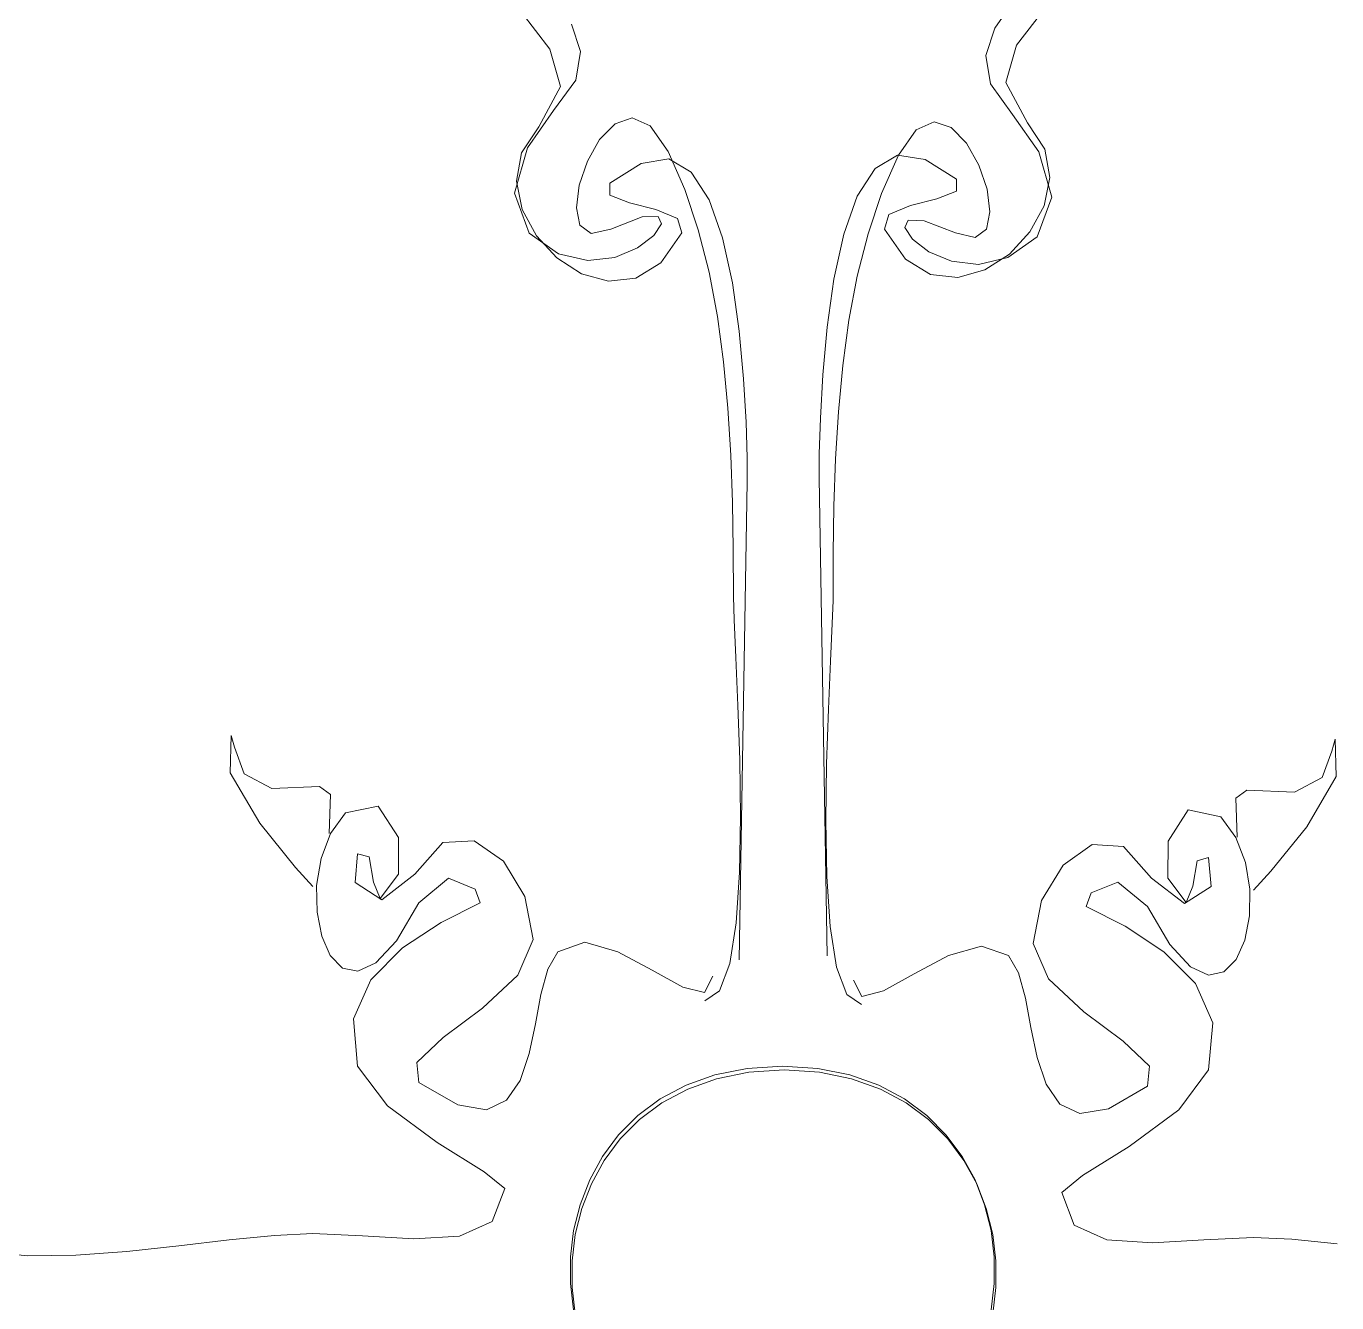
# Model space of a CAD drawing. Header units: centimetres. Extents: x 134057 to 145613, y 5028 to 39996.
# Drawn here: x 134650.4 to 134701.4, y 14495 to 14544.7 of the extents above; entities that cross this region are included whole.
import ezdxf

# ---------------------------------------------------------------- set-up
doc = ezdxf.new("R2010")
doc.units = ezdxf.units.CM
doc.layers.add('0.1', color=253, linetype='Continuous', lineweight=9)

msp = doc.modelspace()

# ---------------------------------------------------------------- linework, layer by layer
at = {"layer": '0.1', "linetype": 'Continuous', "lineweight": 13}
for p, q in [((134688.871, 14545.743), (134688.115, 14544.673)), ((134688.871, 14545.743), (134688.115, 14544.673)), ((134670.786, 14543.855), (134669.676, 14545.305)), ((134670.786, 14543.855), (134669.676, 14545.305)), ((134688.965, 14544.004), (134690.076, 14545.455)), ((134688.965, 14544.004), (134690.076, 14545.455)), ((134671.636, 14544.823), (134671.991, 14543.758)), ((134671.636, 14544.823), (134671.991, 14543.758)), ((134688.115, 14544.673), (134687.76, 14543.609)), ((134688.115, 14544.673), (134687.76, 14543.609)), ((134671.211, 14542.404), (134670.786, 14543.855)), ((134671.211, 14542.404), (134670.786, 14543.855)), ((134671.991, 14543.758), (134671.806, 14542.653)), ((134671.991, 14543.758), (134671.806, 14542.653)), ((134687.76, 14543.609), (134687.946, 14542.504)), ((134687.76, 14543.609), (134687.946, 14542.504)), ((134688.54, 14542.554), (134688.965, 14544.004)), ((134688.54, 14542.554), (134688.965, 14544.004)), ((134671.806, 14542.653), (134670.94, 14541.461)), ((134671.806, 14542.653), (134670.94, 14541.461)), ((134689.383, 14540.984), (134688.54, 14542.554)), ((134689.383, 14540.984), (134688.54, 14542.554)), ((134670.369, 14540.834), (134671.211, 14542.404)), ((134670.369, 14540.834), (134671.211, 14542.404)), ((134687.946, 14542.504), (134688.811, 14541.311)), ((134687.946, 14542.504), (134688.811, 14541.311)), ((134670.94, 14541.461), (134669.916, 14540.012)), ((134670.94, 14541.461), (134669.916, 14540.012)), ((134673.329, 14540.951), (134674.001, 14541.174)), ((134673.329, 14540.951), (134674.001, 14541.174)), ((134674.001, 14541.174), (134674.703, 14540.864)), ((134674.001, 14541.174), (134674.703, 14540.864)), ((134685.751, 14541.025), (134685.049, 14540.714)), ((134685.751, 14541.025), (134685.049, 14540.714)), ((134686.423, 14540.801), (134685.751, 14541.025)), ((134686.423, 14540.801), (134685.751, 14541.025)), ((134688.811, 14541.311), (134689.836, 14539.862)), ((134688.811, 14541.311), (134689.836, 14539.862)), ((134669.688, 14539.812), (134670.369, 14540.834)), ((134669.688, 14539.812), (134670.369, 14540.834)), ((134672.731, 14540.341), (134673.329, 14540.951)), ((134672.731, 14540.341), (134673.329, 14540.951)), ((134674.703, 14540.864), (134675.392, 14539.871)), ((134674.703, 14540.864), (134675.392, 14539.871)), ((134685.049, 14540.714), (134684.36, 14539.721)), ((134685.049, 14540.714), (134684.36, 14539.721)), ((134687.02, 14540.192), (134686.423, 14540.801)), ((134687.02, 14540.192), (134686.423, 14540.801)), ((134690.064, 14539.962), (134689.383, 14540.984)), ((134690.064, 14539.962), (134689.383, 14540.984)), ((134669.916, 14540.012), (134669.421, 14538.246)), ((134669.916, 14540.012), (134669.421, 14538.246)), ((134672.252, 14539.493), (134672.731, 14540.341)), ((134672.252, 14539.493), (134672.731, 14540.341)), ((134687.5, 14539.343), (134687.02, 14540.192)), ((134687.5, 14539.343), (134687.02, 14540.192)), ((134669.498, 14538.71), (134669.688, 14539.812)), ((134669.498, 14538.71), (134669.688, 14539.812)), ((134671.935, 14538.554), (134672.252, 14539.493)), ((134671.935, 14538.554), (134672.252, 14539.493)), ((134675.425, 14539.58), (134674.344, 14539.403)), ((134675.425, 14539.58), (134674.344, 14539.403)), ((134675.392, 14539.871), (134676.043, 14538.39)), ((134675.392, 14539.871), (134676.043, 14538.39)), ((134676.3, 14539.06), (134675.425, 14539.58)), ((134676.3, 14539.06), (134675.425, 14539.58)), ((134683.452, 14539.209), (134684.326, 14539.729)), ((134683.452, 14539.209), (134684.326, 14539.729)), ((134684.36, 14539.721), (134683.709, 14538.24)), ((134684.36, 14539.721), (134683.709, 14538.24)), ((134684.326, 14539.729), (134685.408, 14539.553)), ((134684.326, 14539.729), (134685.408, 14539.553)), ((134685.408, 14539.553), (134686.626, 14538.79)), ((134685.408, 14539.553), (134686.626, 14538.79)), ((134689.836, 14539.862), (134690.33, 14538.096)), ((134689.836, 14539.862), (134690.33, 14538.096)), ((134690.254, 14538.86), (134690.064, 14539.962)), ((134690.254, 14538.86), (134690.064, 14539.962)), ((134674.344, 14539.403), (134673.126, 14538.64)), ((134674.344, 14539.403), (134673.126, 14538.64)), ((134676.989, 14537.987), (134676.3, 14539.06)), ((134676.989, 14537.987), (134676.3, 14539.06)), ((134682.762, 14538.136), (134683.452, 14539.209)), ((134682.762, 14538.136), (134683.452, 14539.209)), ((134687.817, 14538.405), (134687.5, 14539.343)), ((134687.817, 14538.405), (134687.5, 14539.343)), ((134669.718, 14537.607), (134669.498, 14538.71)), ((134669.718, 14537.607), (134669.498, 14538.71)), ((134671.824, 14537.673), (134671.935, 14538.554)), ((134671.824, 14537.673), (134671.935, 14538.554)), ((134673.126, 14538.64), (134673.131, 14538.172)), ((134673.126, 14538.64), (134673.131, 14538.172)), ((134686.626, 14538.79), (134686.621, 14538.322)), ((134686.626, 14538.79), (134686.621, 14538.322)), ((134690.034, 14537.757), (134690.254, 14538.86)), ((134690.034, 14537.757), (134690.254, 14538.86)), ((134669.421, 14538.246), (134669.987, 14536.691)), ((134669.421, 14538.246), (134669.987, 14536.691)), ((134673.131, 14538.172), (134673.887, 14537.873)), ((134673.131, 14538.172), (134673.887, 14537.873)), ((134676.043, 14538.39), (134676.572, 14536.817)), ((134676.043, 14538.39), (134676.572, 14536.817)), ((134677.516, 14536.503), (134676.989, 14537.987)), ((134677.516, 14536.503), (134676.989, 14537.987)), ((134682.236, 14536.653), (134682.762, 14538.136)), ((134682.236, 14536.653), (134682.762, 14538.136)), ((134683.709, 14538.24), (134683.179, 14536.667)), ((134683.709, 14538.24), (134683.179, 14536.667)), ((134685.865, 14538.023), (134684.831, 14537.763)), ((134685.865, 14538.023), (134684.831, 14537.763)), ((134686.621, 14538.322), (134685.865, 14538.023)), ((134686.621, 14538.322), (134685.865, 14538.023)), ((134687.928, 14537.523), (134687.817, 14538.405)), ((134687.928, 14537.523), (134687.817, 14538.405)), ((134690.33, 14538.096), (134689.765, 14536.541)), ((134690.33, 14538.096), (134689.765, 14536.541)), ((134670.267, 14536.586), (134669.718, 14537.607)), ((134670.267, 14536.586), (134669.718, 14537.607)), ((134671.963, 14536.996), (134671.824, 14537.673)), ((134671.963, 14536.996), (134671.824, 14537.673)), ((134673.887, 14537.873), (134674.921, 14537.613)), ((134673.887, 14537.873), (134674.921, 14537.613)), ((134674.921, 14537.613), (134675.761, 14537.265)), ((134674.921, 14537.613), (134675.761, 14537.265)), ((134684.831, 14537.763), (134683.991, 14537.415)), ((134684.831, 14537.763), (134683.991, 14537.415)), ((134687.789, 14536.847), (134687.928, 14537.523)), ((134687.789, 14536.847), (134687.928, 14537.523)), ((134689.484, 14536.736), (134690.034, 14537.757)), ((134689.484, 14536.736), (134690.034, 14537.757)), ((134672.396, 14536.673), (134671.963, 14536.996)), ((134672.396, 14536.673), (134671.963, 14536.996)), ((134674.381, 14537.321), (134673.166, 14536.85)), ((134674.381, 14537.321), (134673.166, 14536.85)), ((134675.009, 14537.343), (134674.381, 14537.321)), ((134675.009, 14537.343), (134674.381, 14537.321)), ((134674.837, 14536.601), (134675.133, 14537.056)), ((134674.837, 14536.601), (134675.133, 14537.056)), ((134675.133, 14537.056), (134675.009, 14537.343)), ((134675.133, 14537.056), (134675.009, 14537.343)), ((134675.761, 14537.265), (134675.934, 14536.7)), ((134675.761, 14537.265), (134675.934, 14536.7)), ((134683.991, 14537.415), (134683.818, 14536.85)), ((134683.991, 14537.415), (134683.818, 14536.85)), ((134684.619, 14536.906), (134684.743, 14537.193)), ((134684.619, 14536.906), (134684.743, 14537.193)), ((134684.743, 14537.193), (134685.37, 14537.171)), ((134684.743, 14537.193), (134685.37, 14537.171)), ((134685.37, 14537.171), (134686.585, 14536.7)), ((134685.37, 14537.171), (134686.585, 14536.7)), ((134669.987, 14536.691), (134671.127, 14535.89)), ((134669.987, 14536.691), (134671.127, 14535.89)), ((134671.065, 14535.727), (134670.267, 14536.586)), ((134671.065, 14535.727), (134670.267, 14536.586)), ((134673.166, 14536.85), (134672.396, 14536.673)), ((134673.166, 14536.85), (134672.396, 14536.673)), ((134674.204, 14536.116), (134674.837, 14536.601)), ((134674.204, 14536.116), (134674.837, 14536.601)), ((134675.934, 14536.7), (134675.112, 14535.533)), ((134675.934, 14536.7), (134675.112, 14535.533)), ((134676.572, 14536.817), (134676.993, 14535.166)), ((134676.572, 14536.817), (134676.993, 14535.166)), ((134677.901, 14534.753), (134677.516, 14536.503)), ((134677.901, 14534.753), (134677.516, 14536.503)), ((134681.851, 14534.903), (134682.236, 14536.653)), ((134681.851, 14534.903), (134682.236, 14536.653)), ((134683.179, 14536.667), (134682.759, 14535.016)), ((134683.179, 14536.667), (134682.759, 14535.016)), ((134683.818, 14536.85), (134684.639, 14535.682)), ((134683.818, 14536.85), (134684.639, 14535.682)), ((134684.915, 14536.451), (134684.619, 14536.906)), ((134684.915, 14536.451), (134684.619, 14536.906)), ((134685.547, 14535.966), (134684.915, 14536.451)), ((134685.547, 14535.966), (134684.915, 14536.451)), ((134686.585, 14536.7), (134687.356, 14536.523)), ((134686.585, 14536.7), (134687.356, 14536.523)), ((134687.356, 14536.523), (134687.789, 14536.847)), ((134687.356, 14536.523), (134687.789, 14536.847)), ((134689.765, 14536.541), (134688.625, 14535.741)), ((134689.765, 14536.541), (134688.625, 14535.741)), ((134688.687, 14535.876), (134689.484, 14536.736)), ((134688.687, 14535.876), (134689.484, 14536.736)), ((134673.319, 14535.743), (134674.204, 14536.116)), ((134673.319, 14535.743), (134674.204, 14536.116)), ((134686.432, 14535.593), (134685.547, 14535.966)), ((134686.432, 14535.593), (134685.547, 14535.966)), ((134672.029, 14535.111), (134671.065, 14535.727)), ((134672.029, 14535.111), (134671.065, 14535.727)), ((134671.127, 14535.89), (134672.266, 14535.621)), ((134671.127, 14535.89), (134672.266, 14535.621)), ((134672.266, 14535.621), (134673.319, 14535.743)), ((134672.266, 14535.621), (134673.319, 14535.743)), ((134675.112, 14535.533), (134674.134, 14534.932)), ((134675.112, 14535.533), (134674.134, 14534.932)), ((134684.639, 14535.682), (134685.618, 14535.082)), ((134684.639, 14535.682), (134685.618, 14535.082)), ((134687.486, 14535.471), (134686.432, 14535.593)), ((134687.486, 14535.471), (134686.432, 14535.593)), ((134688.625, 14535.741), (134687.486, 14535.471)), ((134688.625, 14535.741), (134687.486, 14535.471)), ((134687.723, 14535.26), (134688.687, 14535.876)), ((134687.723, 14535.26), (134688.687, 14535.876)), ((134673.079, 14534.819), (134672.029, 14535.111)), ((134673.079, 14534.819), (134672.029, 14535.111)), ((134674.134, 14534.932), (134673.079, 14534.819)), ((134674.134, 14534.932), (134673.079, 14534.819)), ((134676.993, 14535.166), (134677.318, 14533.45)), ((134676.993, 14535.166), (134677.318, 14533.45)), ((134681.585, 14533.028), (134681.851, 14534.903)), ((134681.585, 14533.028), (134681.851, 14534.903)), ((134682.759, 14535.016), (134682.434, 14533.301)), ((134682.759, 14535.016), (134682.434, 14533.301)), ((134685.618, 14535.082), (134686.673, 14534.968)), ((134685.618, 14535.082), (134686.673, 14534.968)), ((134686.673, 14534.968), (134687.723, 14535.26)), ((134686.673, 14534.968), (134687.723, 14535.26)), ((134678.167, 14532.878), (134677.901, 14534.753)), ((134678.167, 14532.878), (134677.901, 14534.753)), ((134677.318, 14533.45), (134677.558, 14531.683)), ((134677.318, 14533.45), (134677.558, 14531.683)), ((134678.336, 14531.023), (134678.167, 14532.878)), ((134678.336, 14531.023), (134678.167, 14532.878)), ((134681.416, 14531.173), (134681.585, 14533.028)), ((134681.416, 14531.173), (134681.585, 14533.028)), ((134682.434, 14533.301), (134682.194, 14531.533)), ((134682.434, 14533.301), (134682.194, 14531.533)), ((134677.558, 14531.683), (134677.727, 14529.878)), ((134677.558, 14531.683), (134677.727, 14529.878)), ((134682.194, 14531.533), (134682.024, 14529.728)), ((134682.194, 14531.533), (134682.024, 14529.728)), ((134678.429, 14529.33), (134678.336, 14531.023)), ((134678.429, 14529.33), (134678.336, 14531.023)), ((134681.323, 14529.48), (134681.416, 14531.173)), ((134681.323, 14529.48), (134681.416, 14531.173)), ((134677.727, 14529.878), (134677.837, 14528.047)), ((134677.727, 14529.878), (134677.837, 14528.047)), ((134678.469, 14527.942), (134678.429, 14529.33)), ((134678.469, 14527.942), (134678.429, 14529.33)), ((134681.283, 14528.092), (134681.323, 14529.48)), ((134681.283, 14528.092), (134681.323, 14529.48)), ((134682.024, 14529.728), (134681.915, 14527.898)), ((134682.024, 14529.728), (134681.915, 14527.898)), ((134677.837, 14528.047), (134677.9, 14526.206)), ((134677.837, 14528.047), (134677.9, 14526.206)), ((134678.477, 14527.002), (134678.469, 14527.942)), ((134678.477, 14527.002), (134678.469, 14527.942)), ((134681.274, 14527.152), (134681.283, 14528.092)), ((134681.274, 14527.152), (134681.283, 14528.092)), ((134681.915, 14527.898), (134681.852, 14526.056)), ((134681.915, 14527.898), (134681.852, 14526.056)), ((134678.159, 14508.401), (134678.477, 14527.002)), ((134678.159, 14508.401), (134678.477, 14527.002)), ((134681.592, 14508.551), (134681.274, 14527.152)), ((134681.592, 14508.551), (134681.274, 14527.152)), ((134677.9, 14526.206), (134677.929, 14524.366)), ((134677.9, 14526.206), (134677.929, 14524.366)), ((134681.852, 14526.056), (134681.823, 14524.216)), ((134681.852, 14526.056), (134681.823, 14524.216)), ((134677.929, 14524.366), (134677.936, 14522.541)), ((134677.929, 14524.366), (134677.936, 14522.541)), ((134681.823, 14524.216), (134681.816, 14522.392)), ((134681.823, 14524.216), (134681.816, 14522.392)), ((134677.936, 14522.541), (134677.965, 14521.637)), ((134677.936, 14522.541), (134677.965, 14521.637)), ((134681.816, 14522.392), (134681.787, 14521.488)), ((134681.816, 14522.392), (134681.787, 14521.488)), ((134677.965, 14521.637), (134678.034, 14520.172)), ((134677.965, 14521.637), (134678.034, 14520.172)), ((134681.787, 14521.488), (134681.718, 14520.022)), ((134681.787, 14521.488), (134681.718, 14520.022)), ((134678.034, 14520.172), (134678.116, 14518.3)), ((134678.034, 14520.172), (134678.116, 14518.3)), ((134681.718, 14520.022), (134681.636, 14518.151)), ((134681.718, 14520.022), (134681.636, 14518.151)), ((134678.116, 14518.3), (134678.185, 14516.177)), ((134678.116, 14518.3), (134678.185, 14516.177)), ((134681.636, 14518.151), (134681.567, 14516.027)), ((134681.636, 14518.151), (134681.567, 14516.027)), ((134658.341, 14515.68), (134658.381, 14517.136)), ((134658.341, 14515.68), (134658.381, 14517.136)), ((134658.381, 14517.136), (134658.51, 14516.671)), ((134658.381, 14517.136), (134658.51, 14516.671)), ((134658.51, 14516.671), (134658.887, 14515.64)), ((134658.51, 14516.671), (134658.887, 14515.64)), ((134701.241, 14516.521), (134700.865, 14515.491)), ((134701.241, 14516.521), (134700.865, 14515.491)), ((134701.371, 14516.986), (134701.241, 14516.521)), ((134701.371, 14516.986), (134701.241, 14516.521)), ((134701.411, 14515.531), (134701.371, 14516.986)), ((134701.411, 14515.531), (134701.371, 14516.986)), ((134678.185, 14516.177), (134678.214, 14513.956)), ((134678.185, 14516.177), (134678.214, 14513.956)), ((134681.567, 14516.027), (134681.538, 14513.807)), ((134681.567, 14516.027), (134681.538, 14513.807)), ((134659.494, 14513.718), (134658.341, 14515.68)), ((134659.494, 14513.718), (134658.341, 14515.68)), ((134658.887, 14515.64), (134659.971, 14515.069)), ((134658.887, 14515.64), (134659.971, 14515.069)), ((134700.865, 14515.491), (134699.781, 14514.92)), ((134700.865, 14515.491), (134699.781, 14514.92)), ((134700.258, 14513.568), (134701.411, 14515.531)), ((134700.258, 14513.568), (134701.411, 14515.531)), ((134659.971, 14515.069), (134661.819, 14515.146)), ((134659.971, 14515.069), (134661.819, 14515.146)), ((134661.819, 14515.146), (134662.255, 14514.834)), ((134661.819, 14515.146), (134662.255, 14514.834)), ((134697.932, 14514.996), (134697.496, 14514.684)), ((134697.932, 14514.996), (134697.496, 14514.684)), ((134699.781, 14514.92), (134697.932, 14514.996)), ((134699.781, 14514.92), (134697.932, 14514.996)), ((134662.255, 14514.834), (134662.196, 14513.32)), ((134662.255, 14514.834), (134662.196, 14513.32)), ((134697.496, 14514.684), (134697.555, 14513.171)), ((134697.496, 14514.684), (134697.555, 14513.171)), ((134662.25, 14513.31), (134662.832, 14514.115)), ((134662.25, 14513.31), (134662.832, 14514.115)), ((134662.832, 14514.115), (134664.11, 14514.38)), ((134662.832, 14514.115), (134664.11, 14514.38)), ((134664.11, 14514.38), (134664.893, 14513.161)), ((134664.11, 14514.38), (134664.893, 14513.161)), ((134678.214, 14513.956), (134678.176, 14511.793)), ((134678.214, 14513.956), (134678.176, 14511.793)), ((134695.642, 14514.231), (134694.859, 14513.012)), ((134695.642, 14514.231), (134694.859, 14513.012)), ((134696.919, 14513.966), (134695.642, 14514.231)), ((134696.919, 14513.966), (134695.642, 14514.231)), ((134697.501, 14513.16), (134696.919, 14513.966)), ((134697.501, 14513.16), (134696.919, 14513.966)), ((134660.885, 14511.994), (134659.494, 14513.718)), ((134660.885, 14511.994), (134659.494, 14513.718)), ((134681.538, 14513.807), (134681.576, 14511.643)), ((134681.538, 14513.807), (134681.576, 14511.643)), ((134698.867, 14511.844), (134700.258, 14513.568)), ((134698.867, 14511.844), (134700.258, 14513.568)), ((134661.882, 14512.34), (134662.25, 14513.31)), ((134661.882, 14512.34), (134662.25, 14513.31)), ((134664.893, 14513.161), (134664.899, 14511.731)), ((134664.893, 14513.161), (134664.899, 14511.731)), ((134665.535, 14511.731), (134666.625, 14512.962)), ((134665.535, 14511.731), (134666.625, 14512.962)), ((134666.625, 14512.962), (134667.845, 14513.033)), ((134666.625, 14512.962), (134667.845, 14513.033)), ((134667.845, 14513.033), (134668.981, 14512.234)), ((134667.845, 14513.033), (134668.981, 14512.234)), ((134694.859, 14513.012), (134694.853, 14511.581)), ((134694.859, 14513.012), (134694.853, 14511.581)), ((134697.87, 14512.19), (134697.501, 14513.16)), ((134697.87, 14512.19), (134697.501, 14513.16)), ((134663.309, 14512.525), (134663.215, 14511.401)), ((134663.309, 14512.525), (134663.215, 14511.401)), ((134663.759, 14512.401), (134663.309, 14512.525)), ((134663.759, 14512.401), (134663.309, 14512.525)), ((134691.907, 14512.883), (134690.771, 14512.085)), ((134691.907, 14512.883), (134690.771, 14512.085)), ((134693.127, 14512.812), (134691.907, 14512.883)), ((134693.127, 14512.812), (134691.907, 14512.883)), ((134694.217, 14511.581), (134693.127, 14512.812)), ((134694.217, 14511.581), (134693.127, 14512.812)), ((134661.56, 14511.254), (134660.885, 14511.994)), ((134661.56, 14511.254), (134660.885, 14511.994)), ((134661.712, 14511.292), (134661.882, 14512.34)), ((134661.712, 14511.292), (134661.882, 14512.34)), ((134663.925, 14511.413), (134663.759, 14512.401)), ((134663.925, 14511.413), (134663.759, 14512.401)), ((134668.981, 14512.234), (134669.819, 14510.856)), ((134668.981, 14512.234), (134669.819, 14510.856)), ((134690.771, 14512.085), (134689.933, 14510.706)), ((134690.771, 14512.085), (134689.933, 14510.706)), ((134695.826, 14511.263), (134695.993, 14512.252)), ((134695.826, 14511.263), (134695.993, 14512.252)), ((134695.993, 14512.252), (134696.442, 14512.376)), ((134695.993, 14512.252), (134696.442, 14512.376)), ((134696.442, 14512.376), (134696.537, 14511.251)), ((134696.442, 14512.376), (134696.537, 14511.251)), ((134698.04, 14511.143), (134697.87, 14512.19)), ((134698.04, 14511.143), (134697.87, 14512.19)), ((134664.181, 14510.782), (134663.925, 14511.413)), ((134664.181, 14510.782), (134663.925, 14511.413)), ((134664.899, 14511.731), (134664.181, 14510.782)), ((134664.899, 14511.731), (134664.181, 14510.782)), ((134664.251, 14510.735), (134665.535, 14511.731)), ((134664.251, 14510.735), (134665.535, 14511.731)), ((134666.842, 14511.572), (134665.694, 14510.618)), ((134666.842, 14511.572), (134665.694, 14510.618)), ((134667.884, 14511.148), (134666.842, 14511.572)), ((134667.884, 14511.148), (134666.842, 14511.572)), ((134678.176, 14511.793), (134678.045, 14509.841)), ((134678.176, 14511.793), (134678.045, 14509.841)), ((134681.576, 14511.643), (134681.707, 14509.692)), ((134681.576, 14511.643), (134681.707, 14509.692)), ((134691.867, 14510.998), (134692.909, 14511.422)), ((134691.867, 14510.998), (134692.909, 14511.422)), ((134692.909, 14511.422), (134694.058, 14510.468)), ((134692.909, 14511.422), (134694.058, 14510.468)), ((134695.5, 14510.586), (134694.217, 14511.581)), ((134695.5, 14510.586), (134694.217, 14511.581)), ((134694.853, 14511.581), (134695.571, 14510.632)), ((134694.853, 14511.581), (134695.571, 14510.632)), ((134698.191, 14511.104), (134698.867, 14511.844)), ((134698.191, 14511.104), (134698.867, 14511.844)), ((134661.726, 14510.255), (134661.712, 14511.292)), ((134661.726, 14510.255), (134661.712, 14511.292)), ((134663.215, 14511.401), (134664.251, 14510.735)), ((134663.215, 14511.401), (134664.251, 14510.735)), ((134668.079, 14510.618), (134667.884, 14511.148)), ((134668.079, 14510.618), (134667.884, 14511.148)), ((134691.673, 14510.468), (134691.867, 14510.998)), ((134691.673, 14510.468), (134691.867, 14510.998)), ((134696.537, 14511.251), (134695.5, 14510.586)), ((134696.537, 14511.251), (134695.5, 14510.586)), ((134695.571, 14510.632), (134695.826, 14511.263)), ((134695.571, 14510.632), (134695.826, 14511.263)), ((134698.026, 14510.105), (134698.04, 14511.143)), ((134698.026, 14510.105), (134698.04, 14511.143)), ((134665.694, 14510.618), (134664.817, 14509.137)), ((134665.694, 14510.618), (134664.817, 14509.137)), ((134666.56, 14509.849), (134668.079, 14510.618)), ((134666.56, 14509.849), (134668.079, 14510.618)), ((134669.819, 14510.856), (134670.146, 14509.187)), ((134669.819, 14510.856), (134670.146, 14509.187)), ((134689.933, 14510.706), (134689.606, 14509.037)), ((134689.933, 14510.706), (134689.606, 14509.037)), ((134693.192, 14509.7), (134691.673, 14510.468)), ((134693.192, 14509.7), (134691.673, 14510.468)), ((134694.058, 14510.468), (134694.934, 14508.987)), ((134694.058, 14510.468), (134694.934, 14508.987)), ((134661.908, 14509.315), (134661.726, 14510.255)), ((134661.908, 14509.315), (134661.726, 14510.255)), ((134697.844, 14509.165), (134698.026, 14510.105)), ((134697.844, 14509.165), (134698.026, 14510.105)), ((134665.049, 14508.86), (134666.56, 14509.849)), ((134665.049, 14508.86), (134666.56, 14509.849)), ((134678.045, 14509.841), (134677.793, 14508.256)), ((134678.045, 14509.841), (134677.793, 14508.256)), ((134681.707, 14509.692), (134681.958, 14508.106)), ((134681.707, 14509.692), (134681.958, 14508.106)), ((134694.703, 14508.71), (134693.192, 14509.7)), ((134694.703, 14508.71), (134693.192, 14509.7)), ((134662.243, 14508.56), (134661.908, 14509.315)), ((134662.243, 14508.56), (134661.908, 14509.315)), ((134663.82, 14507.619), (134665.049, 14508.86)), ((134663.82, 14507.619), (134665.049, 14508.86)), ((134664.817, 14509.137), (134664.019, 14508.278)), ((134664.817, 14509.137), (134664.019, 14508.278)), ((134670.146, 14509.187), (134669.545, 14507.799)), ((134670.146, 14509.187), (134669.545, 14507.799)), ((134671.099, 14508.71), (134672.154, 14509.081)), ((134671.099, 14508.71), (134672.154, 14509.081)), ((134672.154, 14509.081), (134673.443, 14508.71)), ((134672.154, 14509.081), (134673.443, 14508.71)), ((134687.598, 14508.931), (134686.309, 14508.56)), ((134687.598, 14508.931), (134686.309, 14508.56)), ((134688.652, 14508.56), (134687.598, 14508.931)), ((134688.652, 14508.56), (134687.598, 14508.931)), ((134689.606, 14509.037), (134690.206, 14507.65)), ((134689.606, 14509.037), (134690.206, 14507.65)), ((134694.934, 14508.987), (134695.733, 14508.128)), ((134694.934, 14508.987), (134695.733, 14508.128)), ((134697.509, 14508.41), (134697.844, 14509.165)), ((134697.509, 14508.41), (134697.844, 14509.165)), ((134662.717, 14508.077), (134662.243, 14508.56)), ((134662.717, 14508.077), (134662.243, 14508.56)), ((134670.71, 14508.033), (134671.099, 14508.71)), ((134670.71, 14508.033), (134671.099, 14508.71)), ((134673.443, 14508.71), (134674.776, 14507.994)), ((134673.443, 14508.71), (134674.776, 14507.994)), ((134686.309, 14508.56), (134684.976, 14507.845)), ((134686.309, 14508.56), (134684.976, 14507.845)), ((134689.042, 14507.883), (134688.652, 14508.56)), ((134689.042, 14507.883), (134688.652, 14508.56)), ((134695.931, 14507.469), (134694.703, 14508.71)), ((134695.931, 14507.469), (134694.703, 14508.71)), ((134697.035, 14507.927), (134697.509, 14508.41)), ((134697.035, 14507.927), (134697.509, 14508.41)), ((134663.314, 14507.954), (134662.717, 14508.077)), ((134663.314, 14507.954), (134662.717, 14508.077)), ((134664.019, 14508.278), (134663.314, 14507.954)), ((134664.019, 14508.278), (134663.314, 14507.954)), ((134670.445, 14507.051), (134670.71, 14508.033)), ((134670.445, 14507.051), (134670.71, 14508.033)), ((134674.776, 14507.994), (134675.963, 14507.332)), ((134674.776, 14507.994), (134675.963, 14507.332)), ((134677.793, 14508.256), (134677.395, 14507.191)), ((134677.793, 14508.256), (134677.395, 14507.191)), ((134681.958, 14508.106), (134682.357, 14507.042)), ((134681.958, 14508.106), (134682.357, 14507.042)), ((134684.976, 14507.845), (134683.788, 14507.182)), ((134684.976, 14507.845), (134683.788, 14507.182)), ((134689.307, 14506.901), (134689.042, 14507.883)), ((134689.307, 14506.901), (134689.042, 14507.883)), ((134695.733, 14508.128), (134696.438, 14507.804)), ((134695.733, 14508.128), (134696.438, 14507.804)), ((134696.438, 14507.804), (134697.035, 14507.927)), ((134696.438, 14507.804), (134697.035, 14507.927)), ((134663.149, 14506.095), (134663.82, 14507.619)), ((134663.149, 14506.095), (134663.82, 14507.619)), ((134669.545, 14507.799), (134668.167, 14506.518)), ((134669.545, 14507.799), (134668.167, 14506.518)), ((134675.963, 14507.332), (134676.815, 14507.12)), ((134675.963, 14507.332), (134676.815, 14507.12)), ((134676.815, 14507.12), (134677.141, 14507.756)), ((134676.815, 14507.12), (134677.141, 14507.756)), ((134682.937, 14506.97), (134682.611, 14507.606)), ((134682.937, 14506.97), (134682.611, 14507.606)), ((134690.206, 14507.65), (134691.585, 14506.369)), ((134690.206, 14507.65), (134691.585, 14506.369)), ((134696.603, 14505.945), (134695.931, 14507.469)), ((134696.603, 14505.945), (134695.931, 14507.469)), ((134670.228, 14505.907), (134670.445, 14507.051)), ((134670.228, 14505.907), (134670.445, 14507.051)), ((134677.395, 14507.191), (134676.823, 14506.802)), ((134677.395, 14507.191), (134676.823, 14506.802)), ((134682.357, 14507.042), (134682.929, 14506.652)), ((134682.357, 14507.042), (134682.929, 14506.652)), ((134683.788, 14507.182), (134682.937, 14506.97)), ((134683.788, 14507.182), (134682.937, 14506.97)), ((134689.524, 14505.757), (134689.307, 14506.901)), ((134689.524, 14505.757), (134689.307, 14506.901)), ((134668.167, 14506.518), (134666.643, 14505.375)), ((134668.167, 14506.518), (134666.643, 14505.375)), ((134691.585, 14506.369), (134693.109, 14505.225)), ((134691.585, 14506.369), (134693.109, 14505.225)), ((134663.309, 14504.258), (134663.149, 14506.095)), ((134663.309, 14504.258), (134663.149, 14506.095)), ((134669.984, 14504.743), (134670.228, 14505.907)), ((134669.984, 14504.743), (134670.228, 14505.907)), ((134696.442, 14504.109), (134696.603, 14505.945)), ((134696.442, 14504.109), (134696.603, 14505.945)), ((134666.643, 14505.375), (134665.608, 14504.399)), ((134666.643, 14505.375), (134665.608, 14504.399)), ((134689.768, 14504.594), (134689.524, 14505.757)), ((134689.768, 14504.594), (134689.524, 14505.757)), ((134693.109, 14505.225), (134694.144, 14504.25)), ((134693.109, 14505.225), (134694.144, 14504.25)), ((134665.608, 14504.399), (134665.694, 14503.622)), ((134665.608, 14504.399), (134665.694, 14503.622)), ((134669.636, 14503.703), (134669.984, 14504.743)), ((134669.636, 14503.703), (134669.984, 14504.743)), ((134690.116, 14503.553), (134689.768, 14504.594)), ((134690.116, 14503.553), (134689.768, 14504.594)), ((134664.472, 14502.708), (134663.309, 14504.258)), ((134664.472, 14502.708), (134663.309, 14504.258)), ((134676.094, 14503.516), (134677.219, 14503.917)), ((134676.094, 14503.516), (134677.219, 14503.917)), ((134676.158, 14503.366), (134677.283, 14503.768)), ((134676.158, 14503.366), (134677.283, 14503.768)), ((134677.219, 14503.917), (134678.469, 14504.17)), ((134677.219, 14503.917), (134678.469, 14504.17)), ((134677.283, 14503.768), (134678.534, 14504.02)), ((134677.283, 14503.768), (134678.534, 14504.02)), ((134678.469, 14504.17), (134679.844, 14504.258)), ((134678.469, 14504.17), (134679.844, 14504.258)), ((134678.534, 14504.02), (134679.909, 14504.109)), ((134678.534, 14504.02), (134679.909, 14504.109)), ((134679.844, 14504.258), (134679.844, 14504.258)), ((134679.844, 14504.258), (134681.22, 14504.17)), ((134679.844, 14504.258), (134679.844, 14504.258)), ((134679.844, 14504.258), (134681.22, 14504.17)), ((134679.909, 14504.109), (134679.909, 14504.109)), ((134679.909, 14504.109), (134681.284, 14504.02)), ((134679.909, 14504.109), (134679.909, 14504.109)), ((134679.909, 14504.109), (134681.284, 14504.02)), ((134681.22, 14504.17), (134682.47, 14503.917)), ((134681.22, 14504.17), (134682.47, 14503.917)), ((134681.284, 14504.02), (134682.534, 14503.767)), ((134681.284, 14504.02), (134682.534, 14503.767)), ((134682.47, 14503.917), (134683.595, 14503.515)), ((134682.47, 14503.917), (134683.595, 14503.515)), ((134682.534, 14503.767), (134683.659, 14503.365)), ((134682.534, 14503.767), (134683.659, 14503.365)), ((134694.144, 14504.25), (134694.058, 14503.473)), ((134694.144, 14504.25), (134694.058, 14503.473)), ((134695.28, 14502.558), (134696.442, 14504.109)), ((134695.28, 14502.558), (134696.442, 14504.109)), ((134665.694, 14503.622), (134667.214, 14502.745)), ((134665.694, 14503.622), (134667.214, 14502.745)), ((134669.109, 14502.927), (134669.636, 14503.703)), ((134669.109, 14502.927), (134669.636, 14503.703)), ((134675.093, 14502.981), (134676.094, 14503.516)), ((134675.093, 14502.981), (134676.094, 14503.516)), ((134675.158, 14502.832), (134676.158, 14503.366)), ((134675.158, 14502.832), (134676.158, 14503.366)), ((134683.595, 14503.515), (134684.595, 14502.98)), ((134683.595, 14503.515), (134684.595, 14502.98)), ((134683.659, 14503.365), (134684.659, 14502.83)), ((134683.659, 14503.365), (134684.659, 14502.83)), ((134690.643, 14502.778), (134690.116, 14503.553)), ((134690.643, 14502.778), (134690.116, 14503.553)), ((134694.058, 14503.473), (134692.538, 14502.595)), ((134694.058, 14503.473), (134692.538, 14502.595)), ((134667.214, 14502.745), (134668.327, 14502.561)), ((134667.214, 14502.745), (134668.327, 14502.561)), ((134668.327, 14502.561), (134669.109, 14502.927)), ((134668.327, 14502.561), (134669.109, 14502.927)), ((134674.218, 14502.329), (134675.093, 14502.981)), ((134674.218, 14502.329), (134675.093, 14502.981)), ((134674.283, 14502.18), (134675.158, 14502.832)), ((134674.283, 14502.18), (134675.158, 14502.832)), ((134684.595, 14502.98), (134685.47, 14502.328)), ((134684.595, 14502.98), (134685.47, 14502.328)), ((134684.659, 14502.83), (134685.535, 14502.178)), ((134684.659, 14502.83), (134685.535, 14502.178)), ((134691.425, 14502.411), (134690.643, 14502.778)), ((134691.425, 14502.411), (134690.643, 14502.778)), ((134666.409, 14501.277), (134664.472, 14502.708)), ((134666.409, 14501.277), (134664.472, 14502.708)), ((134673.468, 14501.576), (134674.218, 14502.329)), ((134673.468, 14501.576), (134674.218, 14502.329)), ((134685.47, 14502.328), (134686.22, 14501.574)), ((134685.47, 14502.328), (134686.22, 14501.574)), ((134692.538, 14502.595), (134691.425, 14502.411)), ((134692.538, 14502.595), (134691.425, 14502.411)), ((134693.342, 14501.128), (134695.28, 14502.558)), ((134693.342, 14501.128), (134695.28, 14502.558)), ((134673.533, 14501.426), (134674.283, 14502.18)), ((134673.533, 14501.426), (134674.283, 14502.18)), ((134685.535, 14502.178), (134686.285, 14501.424)), ((134685.535, 14502.178), (134686.285, 14501.424)), ((134668.228, 14500.144), (134666.409, 14501.277)), ((134668.228, 14500.144), (134666.409, 14501.277)), ((134672.843, 14500.736), (134673.468, 14501.576)), ((134672.843, 14500.736), (134673.468, 14501.576)), ((134672.907, 14500.586), (134673.533, 14501.426)), ((134672.907, 14500.586), (134673.533, 14501.426)), ((134686.22, 14501.574), (134686.845, 14500.734)), ((134686.22, 14501.574), (134686.845, 14500.734)), ((134686.285, 14501.424), (134686.91, 14500.584)), ((134686.285, 14501.424), (134686.91, 14500.584)), ((134672.343, 14499.825), (134672.843, 14500.736)), ((134672.343, 14499.825), (134672.843, 14500.736)), ((134686.845, 14500.734), (134687.345, 14499.824)), ((134686.845, 14500.734), (134687.345, 14499.824)), ((134691.524, 14499.995), (134693.342, 14501.128)), ((134691.524, 14499.995), (134693.342, 14501.128)), ((134672.407, 14499.676), (134672.907, 14500.586)), ((134672.407, 14499.676), (134672.907, 14500.586)), ((134686.91, 14500.584), (134687.41, 14499.674)), ((134686.91, 14500.584), (134687.41, 14499.674)), ((134669.033, 14499.489), (134668.228, 14500.144)), ((134669.033, 14499.489), (134668.228, 14500.144)), ((134671.967, 14498.86), (134672.343, 14499.825)), ((134671.967, 14498.86), (134672.343, 14499.825)), ((134672.032, 14498.711), (134672.407, 14499.676)), ((134672.032, 14498.711), (134672.407, 14499.676)), ((134687.345, 14499.824), (134687.72, 14498.859)), ((134687.345, 14499.824), (134687.72, 14498.859)), ((134687.41, 14499.674), (134687.785, 14498.709)), ((134687.41, 14499.674), (134687.785, 14498.709)), ((134690.719, 14499.339), (134691.524, 14499.995)), ((134690.719, 14499.339), (134691.524, 14499.995)), ((134668.546, 14498.208), (134669.033, 14499.489)), ((134668.546, 14498.208), (134669.033, 14499.489)), ((134691.206, 14498.058), (134690.719, 14499.339)), ((134691.206, 14498.058), (134690.719, 14499.339)), ((134671.717, 14497.856), (134671.967, 14498.86)), ((134671.717, 14497.856), (134671.967, 14498.86)), ((134671.782, 14497.706), (134672.032, 14498.711)), ((134671.782, 14497.706), (134672.032, 14498.711)), ((134687.72, 14498.859), (134687.97, 14497.854)), ((134687.72, 14498.859), (134687.97, 14497.854)), ((134687.785, 14498.709), (134688.035, 14497.704)), ((134687.785, 14498.709), (134688.035, 14497.704)), ((134667.272, 14497.637), (134668.546, 14498.208)), ((134667.272, 14497.637), (134668.546, 14498.208)), ((134658.301, 14497.489), (134660.072, 14497.667)), ((134658.301, 14497.489), (134660.072, 14497.667)), ((134660.072, 14497.667), (134661.56, 14497.74)), ((134660.072, 14497.667), (134661.56, 14497.74)), ((134661.56, 14497.74), (134663.497, 14497.647)), ((134661.56, 14497.74), (134663.497, 14497.647)), ((134663.497, 14497.647), (134665.496, 14497.531)), ((134663.497, 14497.647), (134665.496, 14497.531)), ((134665.496, 14497.531), (134667.272, 14497.637)), ((134665.496, 14497.531), (134667.272, 14497.637)), ((134671.592, 14496.828), (134671.717, 14497.856)), ((134671.592, 14496.828), (134671.717, 14497.856)), ((134671.657, 14496.679), (134671.782, 14497.706)), ((134671.657, 14496.679), (134671.782, 14497.706)), ((134687.97, 14497.854), (134688.095, 14496.826)), ((134687.97, 14497.854), (134688.095, 14496.826)), ((134688.035, 14497.704), (134688.16, 14496.677)), ((134688.035, 14497.704), (134688.16, 14496.677)), ((134692.479, 14497.487), (134691.206, 14498.058)), ((134692.479, 14497.487), (134691.206, 14498.058)), ((134654.327, 14497.044), (134656.351, 14497.262)), ((134654.327, 14497.044), (134656.351, 14497.262)), ((134656.351, 14497.262), (134658.301, 14497.489)), ((134656.351, 14497.262), (134658.301, 14497.489)), ((134694.256, 14497.381), (134692.479, 14497.487)), ((134694.256, 14497.381), (134692.479, 14497.487)), ((134696.254, 14497.497), (134694.256, 14497.381)), ((134696.254, 14497.497), (134694.256, 14497.381)), ((134698.191, 14497.59), (134696.254, 14497.497)), ((134698.191, 14497.59), (134696.254, 14497.497)), ((134699.679, 14497.518), (134698.191, 14497.59)), ((134699.679, 14497.518), (134698.191, 14497.59)), ((134701.45, 14497.339), (134699.679, 14497.518)), ((134701.45, 14497.339), (134699.679, 14497.518)), ((134648.849, 14497.025), (134650.471, 14496.868)), ((134648.849, 14497.025), (134650.471, 14496.868)), ((134650.471, 14496.868), (134652.332, 14496.894)), ((134650.471, 14496.868), (134652.332, 14496.894)), ((134652.332, 14496.894), (134654.327, 14497.044)), ((134652.332, 14496.894), (134654.327, 14497.044)), ((134671.592, 14495.793), (134671.592, 14496.828)), ((134671.592, 14495.793), (134671.592, 14496.828)), ((134671.656, 14495.643), (134671.657, 14496.679)), ((134671.656, 14495.643), (134671.657, 14496.679)), ((134688.095, 14496.826), (134688.095, 14495.791)), ((134688.095, 14496.826), (134688.095, 14495.791)), ((134688.16, 14496.677), (134688.16, 14495.641)), ((134688.16, 14496.677), (134688.16, 14495.641)), ((134671.717, 14494.765), (134671.592, 14495.793)), ((134671.717, 14494.765), (134671.592, 14495.793)), ((134671.781, 14494.615), (134671.656, 14495.643)), ((134671.781, 14494.615), (134671.656, 14495.643)), ((134688.095, 14495.791), (134687.97, 14494.763)), ((134688.095, 14495.791), (134687.97, 14494.763)), ((134688.16, 14495.641), (134688.035, 14494.613)), ((134688.16, 14495.641), (134688.035, 14494.613))]:
    msp.add_line(p, q, dxfattribs=at)

doc.saveas('drawing.dxf')
